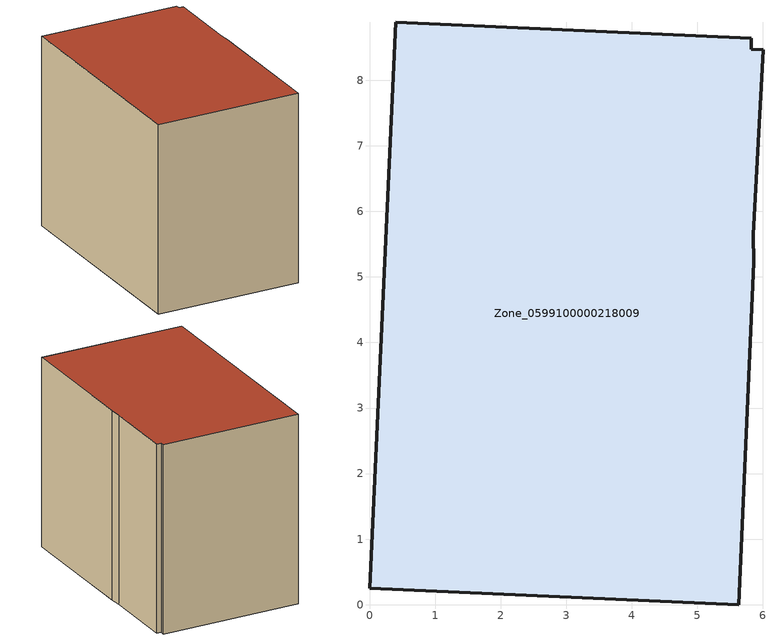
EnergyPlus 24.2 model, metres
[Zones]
Zone_0599100000218009
 floor ground (C_G): 5.82,8.47 6,8.46 5.85,5.64 5.86,5.22 5.63,0 0,0.25 0.4,8.88 5.82,8.64 z1.19
 wall outside (C_F): 0.4,8.88 0,0.25 5.63,0 5.86,5.22 5.85,5.64 6,8.46 5.82,8.47 5.82,8.64 0.4,8.88 z1.19:8.53
 roof outside (C_R): 5.86,5.22 5.85,5.64 6,8.46 5.82,8.47 5.82,8.64 0.4,8.88 0,0.25 5.63,0 z8.53
[BUILDING]
Pand.0599100000218009: North Axis=0; Terrain=City; Loads Convergence Tolerance Value=0.04; Temperature Convergence Tolerance Value=0.4; Solar Distribution=FullExterior; Maximum Number of Warmup Days=25; Minimum Number of Warmup Days=1
[Site:Location]
Rotterdam.The.Hague.AP_ZH_NLD Design_Conditions: Latitude=51.96; Longitude=4.45; Time Zone=1; Elevation=-4.5
[SITE:GROUNDTEMPERATURE:BUILDINGSURFACE]
18, 18, 18, 18, 18, 18, 18, 18, 18, 18, 18, 18
[MATERIAL] Thermal Absorptance=0.9; Solar Absorptance=0.7; Visible Absorptance=0.7
Name | Roughness | Thickness | Conductivity | Density | Specific Heat
G.TC.1992-2005 | MediumSmooth | 0.15 | 0.06 | 540 | 1210
F.TC.1992-2005 | Rough | 0.3 | 0.12 | 1920 | 840
R.TC.1992-2005 | MediumRough | 0.2 | 0.08 | 1500 | 1000
[CONSTRUCTION]
C_G: G.TC.1992-2005
C_F: F.TC.1992-2005
C_R: R.TC.1992-2005
[ZONE]
Zone_0599100000218009: Type=1; Multiplier=1; Ceiling Height=Autocalculate; Volume=Autocalculate; Floor Area=autocalculate; Part of Total Floor Area=Yes
[ZONEINFILTRATION:DESIGNFLOWRATE]
Infil_Zone_0599100000218009: Zone or ZoneList or Space or SpaceList=Zone_0599100000218009; Schedule=AlwaysOn; Design Flow Rate Calculation Method=Flow/Area; Flow Rate per Floor Area=0.0015; Constant Term Coefficient=1; Temperature Term Coefficient=0; Velocity Term Coefficient=0; Velocity Squared Term Coefficient=0
[HVACTEMPLATE:ZONE:IDEALLOADSAIRSYSTEM]
Zone_0599100000218009: Maximum Heating Supply Air Temperature=50; Minimum Cooling Supply Air Temperature=13; Maximum Heating Supply Air Humidity Ratio=0.0156; Minimum Cooling Supply Air Humidity Ratio=0.0077; Heating Limit=NoLimit; Cooling Limit=NoLimit; Dehumidification Control Type=ConstantSensibleHeatRatio; Cooling Sensible Heat Ratio=0.7; Dehumidification Setpoint=60; Humidification Control Type=None; Humidification Setpoint=30; Outdoor Air Method=None; Outdoor Air Flow Rate per Person=0.00944; Outdoor Air Flow Rate per Zone Floor Area=0; Outdoor Air Flow Rate per Zone=0; Demand Controlled Ventilation Type=None; Outdoor Air Economizer Type=NoEconomizer; Heat Recovery Type=None; Sensible Heat Recovery Effectiveness=0.7; Latent Heat Recovery Effectiveness=0.65
[ZONECONTROL:THERMOSTAT]
ThermostatControl_Zone_0599100000218009: Zone or ZoneList=Zone_0599100000218009; Control Type Schedule=DualSetpointControlType; Control 1=Thermostat_Zone_0599100000218009; Temperature Difference Between Cutout And Setpoint=0
[THERMOSTATSETPOINT:DUALSETPOINT]
Thermostat_Zone_0599100000218009: Heating Setpoint Temperature Schedule=HeatingSetpoint_Zone_0599100000218009; Cooling Setpoint Temperature Schedule=CoolingSetpoint_Zone_0599100000218009
[SCHEDULE:COMPACT]
HeatingSetpoint_Zone_0599100000218009: Through: 12/31, For: AllDays, Until: 24:00, 21
CoolingSetpoint_Zone_0599100000218009: Through: 12/31, For: AllDays, Until: 24:00, 24
DualSetpointControlType: Through: 12/31, For: AllDays, Until: 24:00, 4
AlwaysOn: Through: 12/31, For: AllDays, Until: 24:00, 1
